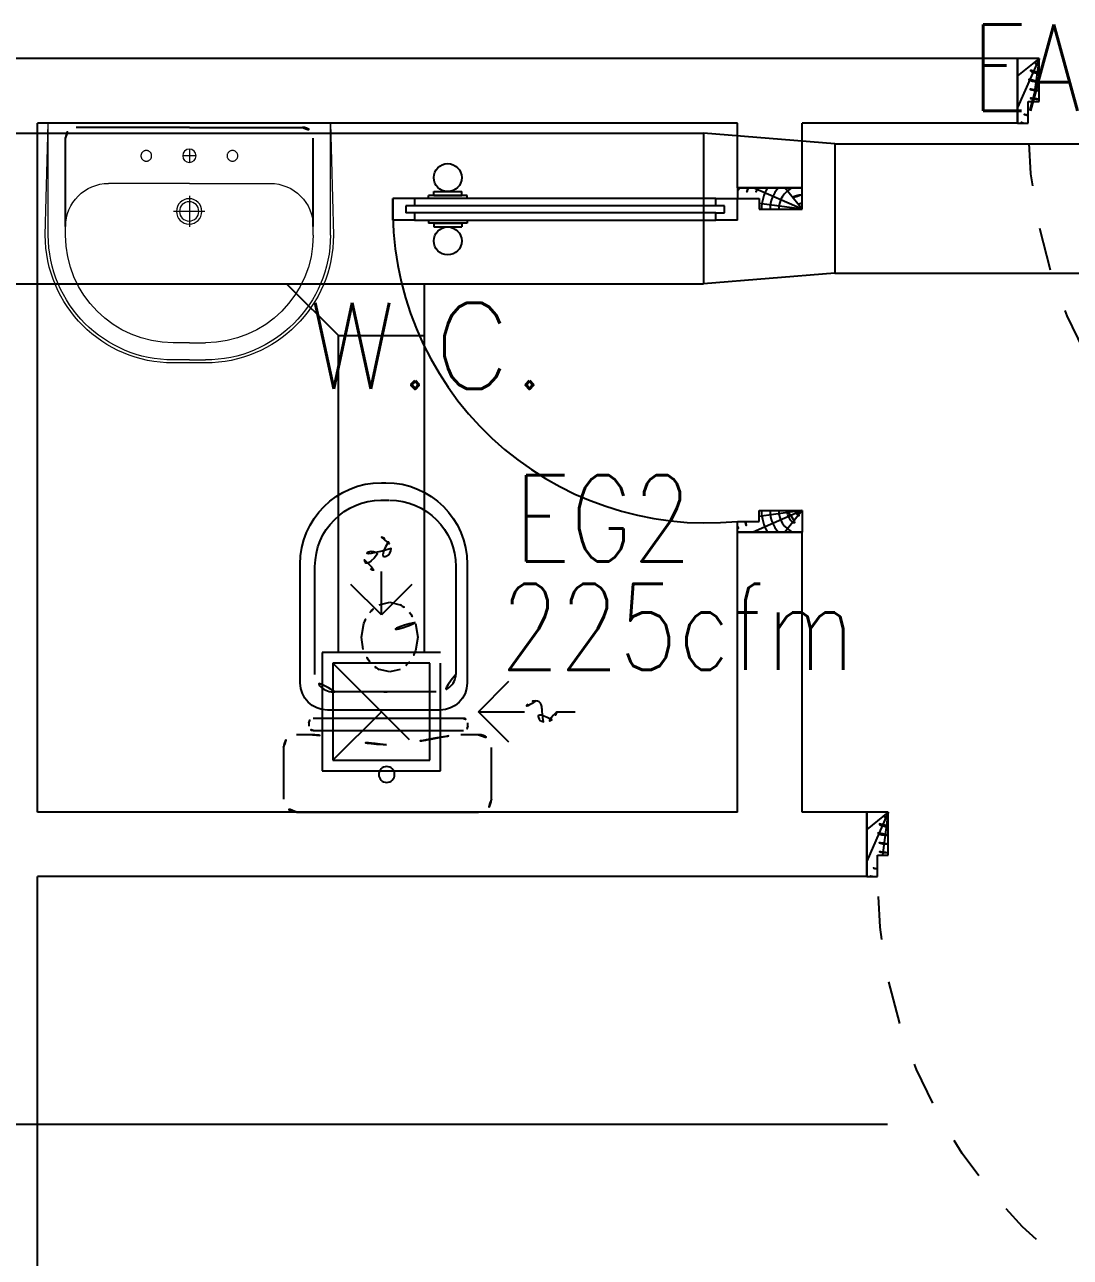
# Model space of a CAD drawing. Extents: x 417866230.2 to 417866327.8, y 43498045.5 to 43498135.4.
# Drawn here: x 417866263.442 to 417866265.869, y 43498107.213 to 43498110.076 of the extents above; entities that cross this region are included whole.
import ezdxf
from ezdxf.enums import TextEntityAlignment as Align

# ---------------------------------------------------------------- set-up
doc = ezdxf.new("R2010")
doc.units = 0
doc.header["$MEASUREMENT"] = 0
for name, pattern in [('CENTERX2', [4, 2.5, -0.5, 0.5, -0.5]), ('DASHED', [0.75, 0.5, -0.25]), ('HIDDEN', [0.375, 0.25, -0.125])]:
    doc.linetypes.add(name, pattern=pattern)
for name, color, linetype in [('AXES', 11, 'CENTERX2'), ('DOOR', 9, 'CONTINUOUS'), ('EXDUCT', 10, 'CONTINUOUS'), ('FIX', 9, 'CONTINUOUS'), ('HAT', 12, 'CONTINUOUS'), ('M-EGU.', 2, 'CONTINUOUS'), ('RM-NAME', 9, 'CONTINUOUS'), ('SCD', 2, 'CONTINUOUS'), ('SUNI-FUR', 9, 'CONTINUOUS'), ('WALL', 4, 'CONTINUOUS')]:
    doc.layers.add(name, color=color, linetype=linetype)
doc.styles.add('ROMANS', font='ROMANS.shx', dxfattribs={"width": 0.6})

# ---------------------------------------------------------------- blocks, each defined once
blk = doc.blocks.new('A$C3CD36B94')
at = {"layer": 'DOOR', "color": 0, "linetype": 'ByBlock'}
for p, q in [((105.9309976578224, 950.4272783513879), (55.93099765782245, 950.4272783513879)), ((55.93099765782245, 800.4272783513879), (55.93099765782245, 950.4272783513879)), ((105.9309976578224, 850.4272783513879), (105.9309976578224, 950.4272783513879)), ((805.9309976578297, 950.4272783484776), (855.9309976578297, 950.4272783484776)), ((805.9309976578297, 850.4272783484776), (805.9309976578297, 950.4272783484776)), ((855.9309976578297, 800.4272783484776), (855.9309976578297, 950.4272783484776)), ((855.9309976578297, 950.4272783484776), (855.9309976578297, 800.4272783484776)), ((80.93099765782245, 850.4272783513879), (105.9309976578224, 850.4272783513879)), ((80.93099765782245, 800.4272783513879), (80.93099765782245, 850.4272783513879)), ((830.9309976578297, 850.4272783484776), (805.9309976578297, 850.4272783484776)), ((830.9309976578297, 800.4272783484776), (830.9309976578297, 850.4272783484776)), ((55.93099765782245, 800.4272783513879), (80.93099765782245, 800.4272783513879)), ((130.9309976578224, 800.4272783513879), (80.93099765782245, 800.4272783513879)), ((80.93099765782245, 750.4272783513879), (80.93099765782245, 800.4272783513879)), ((130.9309976578224, 800.4272783513879), (130.9309976578224, 750.4272783513879)), ((855.9309976578297, 800.4272783484776), (830.9309976578297, 800.4272783484776)), ((97.93099765782245, 750.4272783513879), (80.93099765782245, 750.4272783513879)), ((113.9309976578224, 770.4272783513879), (97.93099765782245, 770.4272783513879)), ((97.93099765782245, 770.4272783513879), (97.93099765782245, 750.4272783513879)), ((113.9309976578224, 750.4272783513879), (113.9309976578224, 770.4272783513879)), ((130.9309976578224, 750.4272783513879), (113.9309976578224, 750.4272783513879)), ((73.7309976577817, 172.7848211299861), (73.7309976577817, 82.78482112998608)), ((80.93099765782245, 172.7848211299861), (73.7309976577817, 172.7848211299861)), ((130.9309976578224, 172.7848211299861), (138.1309976578632, 172.7848211299861)), ((138.1309976578632, 172.7848211299861), (138.1309976578632, 82.78482112998608)), ((64.7309976577817, 95.3848211299919), (64.7309976577817, 160.1848211299803)), ((73.7309976577817, 160.1848211299803), (64.7309976577817, 160.1848211299803)), ((73.7309976577817, 95.3848211299919), (73.7309976577817, 160.1848211299803)), ((138.1309976578632, 95.3848211299919), (138.1309976578632, 160.1848211299803)), ((138.1309976578632, 160.1848211299803), (147.1309976578632, 160.1848211299803)), ((147.1309976578632, 95.3848211299919), (147.1309976578632, 160.1848211299803)), ((73.7309976577817, 95.3848211299919), (64.7309976577817, 95.3848211299919)), ((138.1309976578632, 95.3848211299919), (147.1309976578632, 95.3848211299919)), ((80.93099765782245, 82.78482112998608), (73.7309976577817, 82.78482112998608)), ((130.9309976578224, 82.78482112998608), (138.1309976578632, 82.78482112998608)), ((80.93099765782245, 50.42727835138794), (80.93099765782245, 0.4272783513879403)), ((80.93099765782245, 50.42727835138794), (97.93099765779334, 50.42727835138794)), ((97.93099765779334, 50.42727835138794), (97.93099765779334, 30.42727835138794)), ((97.93099765782245, 30.42727835138794), (113.9309976578224, 30.42727835138794)), ((113.9309976578224, 50.42727835138794), (113.9309976578224, 30.42727835138794)), ((113.9309976578224, 50.42727835138794), (130.9309976578224, 50.42727835138794)), ((130.9309976578224, 50.42727835138794), (130.9309976572986, 0.4272783513588365)), ((130.9309976578224, 0.4272783513879403), (80.93099765782245, 0.4272783513879403)), ((80.93099765782245, 0.4272783513879403), (130.9309976578224, 0.4272783513879403))]:
    blk.add_line(p, q, dxfattribs=at)
at = {"layer": 'DOOR', "color": 9, "linetype": 'ByBlock'}
for p, q in [((105.9309976578224, 950.4272783513879), (55.93099765782245, 910.2815440355334)), ((105.9309976578224, 950.4272783513879), (55.93099765782245, 836.7173483589431)), ((105.9309976578224, 950.4272783513879), (92.5737116143282, 850.4272783513879)), ((805.9309976578297, 950.4272783484776), (819.288283701324, 850.4272783484776)), ((805.9309976578297, 950.4272783484776), (855.9309976578297, 836.7173483560327)), ((805.9309976578297, 950.4272783484776), (855.9309976578297, 910.2815440326231))]:
    blk.add_line(p, q, dxfattribs=at)
at = {"layer": 'DOOR', "linetype": 'ByBlock'}
for p, q in [((80.93099765782245, 750.4272783513879), (80.93099765782245, 50.42727835138794)), ((97.93099765782245, 750.4272783513879), (97.93099765779334, 50.42727835138794)), ((113.9309976578224, 750.4272783513879), (113.9309976578224, 50.42727835138794)), ((130.9309976578224, 50.42727835138794), (130.9309976578224, 750.4272783513879))]:
    blk.add_line(p, q, dxfattribs=at)
at = {"layer": 'DOOR', "color": 0, "linetype": 'ByBlock'}
for centre in [(32.40005344280507, 127.7848211299861), (179.4619418727816, 127.7848211299861)]:
    blk.add_circle(centre, 32.39999999998526, dxfattribs=at)
at = {"layer": 'DOOR', "color": 9, "linetype": 'ByBlock'}
for centre, radius, start, end in [((105.9309976578224, 950.4272783513879), 34.40195781277725, 180, 270), ((105.9309976578224, 950.4272783513879), 14.40195781277725, 180, 270), ((805.9309976578297, 950.4272783484776), 34.40195781277725, 270, 0), ((805.9309976578297, 950.4272783484776), 14.40195781277725, 270, 0), ((105.9309976578224, 950.4272783513879), 54.40195781277725, 203.2073828919768, 270), ((805.9309976578297, 950.4272783484776), 54.40195781277725, 270, 336.7926171080232), ((105.9309976578224, 950.4272783513879), 74.40195781277725, 227.776426416831, 270), ((805.9309976578297, 950.4272783484776), 74.40195781277725, 270, 312.223573583169), ((105.9309976578224, 950.4272783513879), 94.40195781277725, 238.0181880330829, 270), ((805.9309976578297, 950.4272783484776), 94.40195781277725, 270, 301.9818119669171), ((105.9309976578224, 950.4272783513879), 114.4019578127773, 244.083841882062, 257.3774258712913), ((105.9309976578224, 950.4272783513879), 134.4019578127773, 248.1598493930305, 259.2800236451594), ((105.9309976578224, 950.4272783513879), 154.4019578127773, 251.1052885492919, 256.2857707775487), ((805.9309976578297, 950.4272783484776), 134.4019578127773, 280.7199763548406, 291.8401506069695), ((805.9309976578297, 950.4272783484776), 154.4019578127773, 283.7142292224513, 288.894711450708)]:
    blk.add_arc(centre, radius, start, end, dxfattribs=at)
at = {"layer": 'DOOR', "linetype": 'HIDDEN', "ltscale": 0.5}
blk.add_arc((105.9309976578152, 728.5522783511387), 728.5540581347677, 268.0335354317036, 5.661685100076586, dxfattribs=at)
blk = doc.blocks.new('RM1')
at = {"layer": 'RM-NAME', "style": 'ROMANS'}
for tag, p in [('ROOMNAME1', (0, 323.8095238059759)), ('ROOMNAME2', (0, 0))]:
    blk.add_attdef(tag, text='', height=200, dxfattribs=at).set_placement(p, align=Align.MIDDLE)
blk = doc.blocks.new('DOOR100')
at = {"layer": 'DOOR', "color": 7, "linetype": 'ByBlock'}
for p, q in [((-75.00000000011642, 1250), (-74.99999999959255, 1300.000000000029)), ((-75.00000000011642, 1300), (-25.00000000011642, 1300)), ((-25.00000000011642, 1300), (-75.00000000011642, 1300)), ((-25.00000000011642, 1250), (-25.00000000011642, 1300)), ((-58.00000000011642, 1250), (-58.00000000011642, 1270)), ((-42.00000000011642, 1270), (-58.00000000011642, 1270)), ((-42.00000000011642, 1250), (-42.00000000011642, 1270)), ((-58.00000000011642, 1250), (-75.00000000011642, 1250)), ((-25.00000000011642, 1250), (-42.00000000011642, 1250)), ((-91.20000000018626, 1205.042457221396), (-91.20000000018626, 1140.242457221408)), ((-82.20000000018626, 1205.042457221396), (-91.20000000018626, 1205.042457221396)), ((-82.20000000018626, 1127.642457221402), (-82.20000000018626, 1217.642457221402)), ((-75.00000000011642, 1217.642457221402), (-82.20000000018626, 1217.642457221402)), ((-82.20000000018626, 1205.042457221396), (-82.20000000018626, 1140.242457221408)), ((-25.00000000011642, 1217.642457221402), (-17.80000000004657, 1217.642457221402)), ((-17.80000000004657, 1127.642457221402), (-17.80000000004657, 1217.642457221402)), ((-17.80000000004657, 1205.042457221396), (-17.80000000004657, 1140.242457221408)), ((-17.80000000004657, 1205.042457221396), (-8.800000000046566, 1205.042457221396)), ((-8.800000000046566, 1205.042457221396), (-8.800000000046566, 1140.242457221408)), ((-82.20000000018626, 1140.242457221408), (-91.20000000018626, 1140.242457221408)), ((-75.00000000011642, 1127.642457221402), (-82.20000000018626, 1127.642457221402)), ((-25.00000000011642, 1127.642457221402), (-17.80000000004657, 1127.642457221402)), ((-17.80000000004657, 1140.242457221408), (-8.800000000046566, 1140.242457221408)), ((-75, 200), (-58, 200)), ((-75, 150), (-75, 200)), ((-58, 200), (-58, 180)), ((-58, 180), (-42, 180)), ((-42, 200), (-25, 200)), ((-42, 180), (-42, 200)), ((-25, 200), (-25, 150)), ((-1200, 0), (-1200, 150)), ((-1200, 150), (-1175, 150)), ((-1200, 150), (-1200, 0)), ((-1175, 150), (-1175, 100)), ((-75, 150), (-25, 150)), ((0, 150), (-25, 150)), ((-25, 150), (-25, 100)), ((0, 0), (0, 150)), ((0, 150), (0, 0)), ((-1150, 0), (-1200, 113.7099299924448)), ((-1175, 100), (-1150, 100)), ((-1150, 0), (-1163.357286043465, 100)), ((-1150, 100), (-1150, 0)), ((-50, 0), (0, 113.7099299924448)), ((-50, 100), (-50, 0)), ((-50, 0), (-36.64271395653486, 100)), ((-25, 100), (-50, 100)), ((-1150, 0), (-1200, 40.1457343158545)), ((-50, 0), (0, 40.1457343158545)), ((-1150, 0), (-1200, 0)), ((-50, 0), (0, 0))]:
    blk.add_line(p, q, dxfattribs=at)
at = {"layer": 'DOOR', "linetype": 'ByBlock'}
for p, q in [((-75.00000000011642, 1250), (-75, 200)), ((-58, 200), (-58.00000000011642, 1250)), ((-42, 200), (-42.00000000011642, 1250)), ((-25, 200), (-25.00000000011642, 1250))]:
    blk.add_line(p, q, dxfattribs=at)
at = {"layer": 'DOOR', "color": 7, "linetype": 'ByBlock'}
for centre in [(-123.5309442150756, 1172.642457221402), (23.53094421490096, 1172.642457221402)]:
    blk.add_circle(centre, 32.39999999998526, dxfattribs=at)
at = {"layer": 'DOOR', "linetype": 'HIDDEN', "ltscale": 0.5}
blk.add_arc((-24.99999999965075, 149.9999999994106), 1150.000000000618, 90, 179.9999999995831, dxfattribs=at)
at = {"layer": 'DOOR', "color": 7, "linetype": 'ByBlock'}
for centre, radius, start, end in [((-1150, 0), 154.4019578127773, 103.7142292212167, 108.8947114515936), ((-50, 0), 154.4019578127773, 71.10528854840643, 76.28577077878333), ((-1150, 0), 134.4019578127773, 100.7199763555959, 111.8401506085482), ((-50, 0), 134.4019578127773, 68.15984939145177, 79.28002364440412), ((-1150, 0), 94.40195781277725, 90, 121.981811965689), ((-50, 0), 94.40195781277725, 58.01818803431096, 90), ((-50, 0), 114.4019578127773, 64.0838418833441, 77.3774258719247), ((-1150, 0), 74.40195781277725, 90, 132.2235735847074), ((-50, 0), 74.40195781277725, 47.7764264152926, 90), ((-1150, 0), 54.40195781277725, 90, 156.7926171089788), ((-1150, 0), 34.40195781277725, 90, 180), ((-50, 0), 54.40195781277725, 23.20738289102122, 90), ((-50, 0), 34.40195781277725, 0, 90), ((-1150, 0), 14.40195781277725, 90, 180), ((-50, 0), 14.40195781277725, 0, 90)]:
    blk.add_arc(centre, radius, start, end, dxfattribs=at)
blk = doc.blocks.new('A$C49F1192B')
at = {"layer": 'DOOR', "color": 0, "linetype": 'ByBlock', "xscale": -1, "rotation": 270}
blk.add_blockref('DOOR100', (4.404137143865228e-05, 1200.000004766945), dxfattribs=at)
blk = doc.blocks.new('2')
at = {"layer": 'SUNI-FUR', "linetype": 'Continuous'}
for p, q in [((0.01369644649093971, 0.7649965465534478), (0.004058061924297363, 0.7649965465534478)), ((0.01586993300588802, 0.7240514631848782), (-0.003399953944608569, 0.7240514631848782)), ((-0.1849419380305335, 0.5759965465404093), (-0.1849419380305335, 0.2998392476001754)), ((0.2026964464457706, 0.2998392476001754), (0.2026964464457706, 0.5759965465404093)), ((-0.1587213195743971, 0.5701514632091857), (-0.1587213195743971, 0.3197364169755019)), ((0.1683485673856921, 0.3197364169755019), (0.1683485673856921, 0.5701514632091857)), ((-0.004991667286958545, 0.4871901184669696), (-0.02923569548875093, 0.4813353547360748)), ((0.0192523609730415, 0.4813353547360748), (-0.004991667286958545, 0.4871901184669696)), ((-0.06511995132314041, 0.438015078951139), (-0.07027529674815014, 0.406353022379335)), ((0.06029196223244071, 0.406353022379335), (0.05513661680743098, 0.438015078951139)), ((-0.07027529674815014, 0.406353022379335), (-0.06511995132314041, 0.3746909658657387)), ((0.05651881080120802, 0.37721454288112), (0.06029196223244071, 0.406353022379335)), ((-0.02923569548875093, 0.3313706900808029), (-0.004991667286958545, 0.3255159262917005)), ((-0.004991667286958545, 0.3255159262917005), (0.0192523609730415, 0.3313706900808029)), ((-0.1129236490814947, 0.279236416972708), (0.008447733765933663, 0.279236416972708)), ((0.001179514045361429, 0.279236416972708), (0.1225508969509974, 0.279236416972708)), ((0.008447733765933663, 0.279236416972708), (0.001179514045361429, 0.279236416972708)), ((-0.1219419380649924, 0.2368392476346344), (0.008877254207618535, 0.2368392476346344)), ((0.008877254207618535, 0.2368392476346344), (0.1396964464802295, 0.2368392476346344)), ((-0.1863134838058613, 0.1994426814489998), (-0.1863134838058613, 0.207623072899878)), ((-0.1763134838547558, 0.2176230729091913), (0.1723799708415754, 0.2176230729091913)), ((0.1823799708508886, 0.207623072899878), (0.1823799708508886, 0.1994426814489998)), ((-0.2113386335549876, 0.1797556718811393), (-0.1698514077579603, 0.1797556718811393)), ((0.1723799708415754, 0.1894426814396866), (-0.1763134838547558, 0.1894426814396866)), ((0.174295628850814, 0.1797556718811393), (0.2113386335549876, 0.1797556718811393)), ((0.174295628850814, 0.1797556718811393), (0.174295628850814, 0.1797556718811393)), ((-0.2413386335829273, 0.03000000002793968), (-0.2413386335829273, 0.1497556719114073)), ((0.2413386335829273, 0.1497556719114073), (0.2413386335829273, 0.03000000002793968)), ((0.2113386335549876, 0), (-0.2113386335549876, 0))]:
    blk.add_line(p, q, dxfattribs=at)
blk.add_circle((0.001867319806478918, 0.08715154903620714), 0.01844911948801631, dxfattribs=at)
for centre, radius, start, end in [((0.004058061982505023, 0.5759965465185815), 0.188999999999993, 90, 180), ((0.01369644649093971, 0.5759965465185815), 0.188999999999993, 0, 90), ((-0.004821319540496916, 0.5701514631873579), 0.1539000000000073, 90, 180), ((0.01444856740999967, 0.5701514631873579), 0.153899999999993, 0, 90), ((0.01262005895841867, 0.4120097413324402), 0.08197430562132146, 141.0758329047702, 161.5040472320808), ((0.001867319806478918, 0.4206935990150669), 0.06815291695187498, 117.1531819109067, 141.0758329047702), ((-0.01185065426398069, 0.4206935990150669), 0.0681529169518555, 38.92416709522983, 62.84681808909329), ((-0.0226033934741281, 0.4120097413324402), 0.08197430562146578, 18.49595276791924, 38.92416709522983), ((-0.007398245914373547, 0.5367156304782839), 0.1117393783794824, 239.4233663566973, 302.9161928242899), ((0.01262005895841867, 0.4006963034407818), 0.08197430562123757, 198.4959527679192, 218.9241670952298), ((-0.02891512861242518, 0.4057936288081692), 0.09008730301880828, 321.0758329047702, 341.5040472320808), ((0.001867319806478918, 0.3920124456999474), 0.06815291695181107, 218.9241670952298, 242.8468180890933), ((-0.01185065426398069, 0.3920124456999474), 0.06815291695186233, 297.1531819109067, 321.0758329047702), ((-0.1155724843265489, 0.3223852521987283), 0.04323006255685492, 183.512884218924, 273.5128842222272), ((0.1251997321960516, 0.3223852521987283), 0.0432300625568558, 266.4871157777728, 356.4871157810761), ((-0.1219419380067848, 0.2998392475783476), 0.06299999999998818, 180, 270), ((0.1396964464802295, 0.2998392475783476), 0.06300000000000239, 270, 0), ((-0.1763134837965481, 0.2076230728780502), 0.009999999999990905, 90, 180), ((0.1723799708415754, 0.2076230728780502), 0.009999999999990905, 0, 90), ((-0.2113386335549876, 0.1497556718895794), 0.03000000000000114, 90, 180), ((-0.1763134837965481, 0.1994426814271719), 0.009999999999990905, 180, 270), ((-0.201495008834172, -0.2522749031413696), 0.4331878752279706, 79.75351724643748, 85.81091440166185), ((0.07455921586370096, 1.126039995382598), 0.9726108583208661, 258.1938418534581, 265.7347367246473), ((-0.0701149947126396, 1.126039995382598), 0.9726108583213001, 274.2652632753527, 281.8061581465419), ((0.2059392299852334, -0.2522749031413696), 0.4331878752279718, 94.18908559833814, 100.2464827535625), ((0.1723799708415754, 0.1994426814271719), 0.009999999999990905, 270, 0), ((0.2113386336131953, 0.1497556718895794), 0.03000000000000114, 0, 90), ((-0.2113386335549876, 0.0300000000061118), 0.03000000000000114, 180, 270), ((0.2113386336131953, 0.0300000000061118), 0.03000000000000114, 270, 0)]:
    blk.add_arc(centre, radius, start, end, dxfattribs=at)
blk = doc.blocks.new('LAV-003')
at = {"layer": 'FIX', "linetype": 'ByBlock'}
blk.add_line((-327.5, -25), (327.5, -25), dxfattribs=at)
at = {"layer": 'FIX', "linetype": 'Continuous', "lineweight": 20}
for p, q in [((-327.5, -285), (-327.5, -25)), ((327.5, -285), (327.5, -25)), ((0, -165), (-187.4999999999418, -165)), ((0, -165), (187.4999999999418, -165)), ((-287.5, -284.9999999999854), (-287.4999999999418, -264.9999999998545)), ((287.5, -284.9999999999854), (287.4999999999418, -264.9999999998545)), ((0, -535), (-37.5, -535)), ((0, -535), (37.5, -535)), ((0, -575), (-37.5, -575)), ((0, -575), (37.5, -575))]:
    blk.add_line(p, q, dxfattribs=at)
at = {"layer": 'FIX', "linetype": 'ByBlock', "ltscale": 0.3}
for p, q in [((-5.820766091346741e-11, -34.99999999755528), (-262.499999999709, -34.99999999752617)), ((5.820766091346741e-11, -34.99999999755528), (262.499999999709, -34.99999999752617)), ((-287.4999999999418, -264.999999999709), (-287.499999999709, -59.99999999749707)), ((287.4999999999418, -264.999999999709), (287.499999999709, -59.99999999749707))]:
    blk.add_line(p, q, dxfattribs=at)
at = {"layer": 'FIX', "lineweight": 20}
for p, q in [((-2.491287887096405e-08, -85.39003150164353), (-2.491287887096405e-08, -116.4897162631896)), ((-15.61226091062417, -100.9398738824166), (15.48742383631179, -100.9398738824166))]:
    blk.add_line(p, q, dxfattribs=at)
at = {"layer": 'FIX', "linetype": 'DASHED', "lineweight": 20, "ltscale": 0.04}
for p, q in [((0, -193.8699674672098), (0, -266.1300325327902)), ((-35.66062099515693, -230.4694115376333), (36.59944407042349, -230.4694115376333))]:
    blk.add_line(p, q, dxfattribs=at)
at = {"layer": 'FIX', "linetype": 'Continuous', "lineweight": 20}
blk.add_lwpolyline([(294.805849117809, -25.00000000005821), (-5.820766091346741e-11, -25), (-327.5, -25), (-334.5, -284.9999999999854, 0.414213562373095), (-37.5, -582), (0, -581.9999999982538), (37.5, -582, 0.414213562373095), (334.5, -285), (327.5, -25), (5.820766091346741e-11, -25)], format="xyb", dxfattribs=at)
at = {"layer": 'FIX', "lineweight": 20}
for centre, radius in [((-2.491287887096405e-08, -100.9398738824166), 15.54984237273808), ((0.4694115376332775, -230), 29.5), ((0.4694115376332775, -230), 22.5)]:
    blk.add_circle(centre, radius, dxfattribs=at)
at = {"layer": 'FIX', "linetype": 'HIDDEN', "lineweight": 20, "ltscale": 0.05}
for centre in [(-100, -100.9398738824166), (99.99999997508712, -100.9398738824166)]:
    blk.add_circle(centre, 12.43987389819046, dxfattribs=at)
at = {"layer": 'FIX', "linetype": 'ByBlock', "ltscale": 0.3}
for centre, start, end in [((-262.499999999709, -59.99999999752617), 90, 180), ((262.499999999709, -59.99999999752617), 0, 90)]:
    blk.add_arc(centre, 25, start, end, dxfattribs=at)
at = {"layer": 'FIX', "linetype": 'Continuous', "lineweight": 20}
for centre, radius, start, end in [((-187.4999999999418, -265), 100, 90, 180), ((187.4999999999418, -265), 100, 0, 90), ((-37.5, -285), 290, 180, 270), ((-37.5, -285), 250, 180, 270), ((37.5, -285), 290, 270, 0), ((37.5, -285), 250, 270, 0)]:
    blk.add_arc(centre, radius, start, end, dxfattribs=at)

msp = doc.modelspace()

# ---------------------------------------------------------------- linework, layer by layer
at = {"layer": 'AXES'}
msp.add_line((417866230.9454184, 43498107.52208099), (417866300.0368633, 43498107.52208099), dxfattribs=at)
at = {"layer": 'EXDUCT', "linetype": 'Continuous'}
for p, q in [((417866255.8500507, 43498109.82367202), (417866265.0176368, 43498109.82367202)), ((417866265.0176368, 43498109.82367202), (417866265.0176368, 43498109.47367202)), ((417866265.3225355, 43498109.79867202), (417866265.0176368, 43498109.82367202)), ((417866265.3225355, 43498109.79867202), (417866265.3225355, 43498109.49867202)), ((417866265.3225355, 43498109.79867202), (417866270.4793789, 43498109.79867202)), ((417866255.8500507, 43498109.47367202), (417866265.0176368, 43498109.47367202)), ((417866264.0502282, 43498109.47367202), (417866264.1702282, 43498109.35367202)), ((417866264.3702282, 43498108.61757416), (417866264.3702282, 43498109.47367202)), ((417866265.3225355, 43498109.49867202), (417866265.0176368, 43498109.47367202)), ((417866265.3225355, 43498109.49867202), (417866270.4793789, 43498109.49867202)), ((417866264.1702282, 43498108.61757416), (417866264.1702281, 43498109.35367202)), ((417866264.1702281, 43498109.35367202), (417866264.3702282, 43498109.35367202))]:
    msp.add_line(p, q, dxfattribs=at)
at = {"layer": 'M-EGU.'}
for p, q in [((417866264.2702282, 43498108.70507415), (417866264.2702282, 43498108.80613668)), ((417866264.2702282, 43498108.70507415), (417866264.1995175, 43498108.77578483)), ((417866264.3409389, 43498108.77578483), (417866264.2702282, 43498108.70507415)), ((417866264.1327282, 43498108.61757416), (417866264.1327282, 43498108.34257415)), ((417866264.1577282, 43498108.59257415), (417866264.1577282, 43498108.36757416)), ((417866264.3827282, 43498108.59257415), (417866264.1577282, 43498108.59257415)), ((417866264.3827282, 43498108.36757416), (417866264.3827282, 43498108.59257415)), ((417866264.4952282, 43498108.48007415), (417866264.5659388, 43498108.55078483)), ((417866264.4952282, 43498108.48007415), (417866264.6020851, 43498108.48007415)), ((417866264.5659388, 43498108.40936347), (417866264.4952282, 43498108.48007415)), ((417866264.67723, 43498108.48007415), (417866264.7202282, 43498108.48007415)), ((417866264.1577282, 43498108.36757416), (417866264.3827282, 43498108.36757416))]:
    msp.add_line(p, q, dxfattribs=at)
at = {"layer": 'M-EGU.', "linetype": 'HIDDEN'}
for p, q in [((417866264.4077282, 43498108.61757416), (417866264.1327282, 43498108.61757416)), ((417866264.4077282, 43498108.34257415), (417866264.4077282, 43498108.61757416)), ((417866264.1577282, 43498108.59257415), (417866264.3827282, 43498108.36757416)), ((417866264.1327282, 43498108.34257415), (417866264.4077282, 43498108.34257415))]:
    msp.add_line(p, q, dxfattribs=at)
at = {"layer": 'M-EGU.'}
for points in [[(417866264.2702282, 43498108.88575559, -0.1324001419046424), (417866264.2863163, 43498108.87461369, -0.15664048728736), (417866264.2926648, 43498108.85921595, -0.7366118572675341), (417866264.2611939, 43498108.84659691, 0.7742319307937748), (417866264.2307807, 43498108.83267631, 0.2033489946306821), (417866264.2445085, 43498108.81160133, 0.1938082075567039), (417866264.2702282, 43498108.80613668)], [(417866264.67723, 43498108.48007415, -0.1878616880635112), (417866264.6658651, 43498108.46163701, -0.2026446714702415), (417866264.646288, 43498108.45669809, -0.6169147816705048), (417866264.6381909, 43498108.48175832, 0.6687084752237648), (417866264.6286068, 43498108.50535409, 0.1942850651709176), (417866264.6106691, 43498108.49823857, 0.1860514396155063), (417866264.6020851, 43498108.48007415)]]:
    msp.add_lwpolyline(points, format="xyb", dxfattribs=at)
at = {"layer": 'SCD', "color": 2}
msp.add_line((417866264.2702282, 43498108.48007415), (417866264.1577282, 43498108.36757416), dxfattribs=at)
at = {"layer": 'WALL'}
for p, q in [((417866265.7468642, 43498109.997082), (417866261.0468623, 43498109.99708351)), ((417866265.7468625, 43498109.84708051), (417866265.7468642, 43498109.99708351)), ((417866265.7468632, 43498109.84708858), (417866265.7468642, 43498109.99708857)), ((417866265.7468632, 43498109.84708352), (417866265.7468642, 43498109.99708351)), ((417866265.0968626, 43498109.84708408), (417866263.4718633, 43498109.84708098)), ((417866263.4718665, 43498108.24708098), (417866263.4718633, 43498109.84708098)), ((417866265.0968626, 43498109.69708407), (417866265.0968626, 43498109.84708408)), ((417866265.7468632, 43498109.84708731), (417866265.2468626, 43498109.84708438)), ((417866265.2468626, 43498109.69708438), (417866265.2468626, 43498109.84708438)), ((417866265.0968626, 43498109.69708343), (417866265.2468626, 43498109.69708438)), ((417866265.2468626, 43498109.69708438), (417866265.0968626, 43498109.69708407)), ((417866265.0968626, 43498108.89708343), (417866265.2468626, 43498108.89708438)), ((417866265.2468626, 43498108.89708438), (417866265.0968626, 43498108.89708407)), ((417866265.0968626, 43498108.24708407), (417866265.0968626, 43498108.89708407)), ((417866265.2468626, 43498108.24708438), (417866265.2468626, 43498108.89708438)), ((417866265.0968626, 43498108.24708407), (417866263.4718665, 43498108.24708098)), ((417866265.3968626, 43498108.24708499), (417866265.2468626, 43498108.24708438)), ((417866265.3968626, 43498108.09708499), (417866265.3968626, 43498108.24708499)), ((417866265.3968626, 43498108.09708499), (417866263.4718633, 43498108.09708098)), ((417866263.4718633, 43498103.99708098), (417866263.4718633, 43498108.09708098))]:
    msp.add_line(p, q, dxfattribs=at)

# ---------------------------------------------------------------- block references
at = {"layer": 'DOOR', "xscale": 0.0009999999892897904, "yscale": 0.0009999999892897904, "zscale": 0.001, "rotation": 270}
for name, p in [('A$C49F1192B', (417866265.7468642, 43498109.99708103)), ('A$C3CD36B94', (417866264.2964353, 43498109.75301538)), ('A$C49F1192B', (417866265.3968626, 43498108.2470872))]:
    msp.add_blockref(name, p, dxfattribs=at)
at = {"layer": 'HAT'}
ref = msp.add_blockref('RM1', (417866264.3781984, 43498109.32963685), dxfattribs=dict(at, xscale=-0.001000000047497451, yscale=0.0009999999892897904, zscale=0.001))
ref.add_attrib('ROOMNAME2', 'W.C.', dxfattribs={"layer": 'RM-NAME', "height": 0.2, "style": 'ROMANS'}).set_placement((417866264.3781984, 43498109.32963685), align=Align.MIDDLE)
at = {"layer": 'SUNI-FUR', "xscale": -1}
msp.add_blockref('2', (417866264.2843636, 43498108.2470817), dxfattribs=at)
at = {"layer": 'WALL', "xscale": -0.001000000047497451, "yscale": 0.0009999999892897904, "zscale": 0.001}
msp.add_blockref('LAV-003', (417866263.8243767, 43498109.87208111), dxfattribs=at)

# ---------------------------------------------------------------- texts
at = {"layer": 'SCD', "style": 'ROMANS', "width": 0.8}
for s, p in [('EAD 12\'\'X12"', (417866265.6393362, 43498109.87577584)), ('EG2', (417866264.5787765, 43498108.82927081)), ('225cfm', (417866264.5463973, 43498108.57739267))]:
    msp.add_text(s, height=0.2, dxfattribs=at).set_placement(p)

doc.saveas('drawing.dxf')
